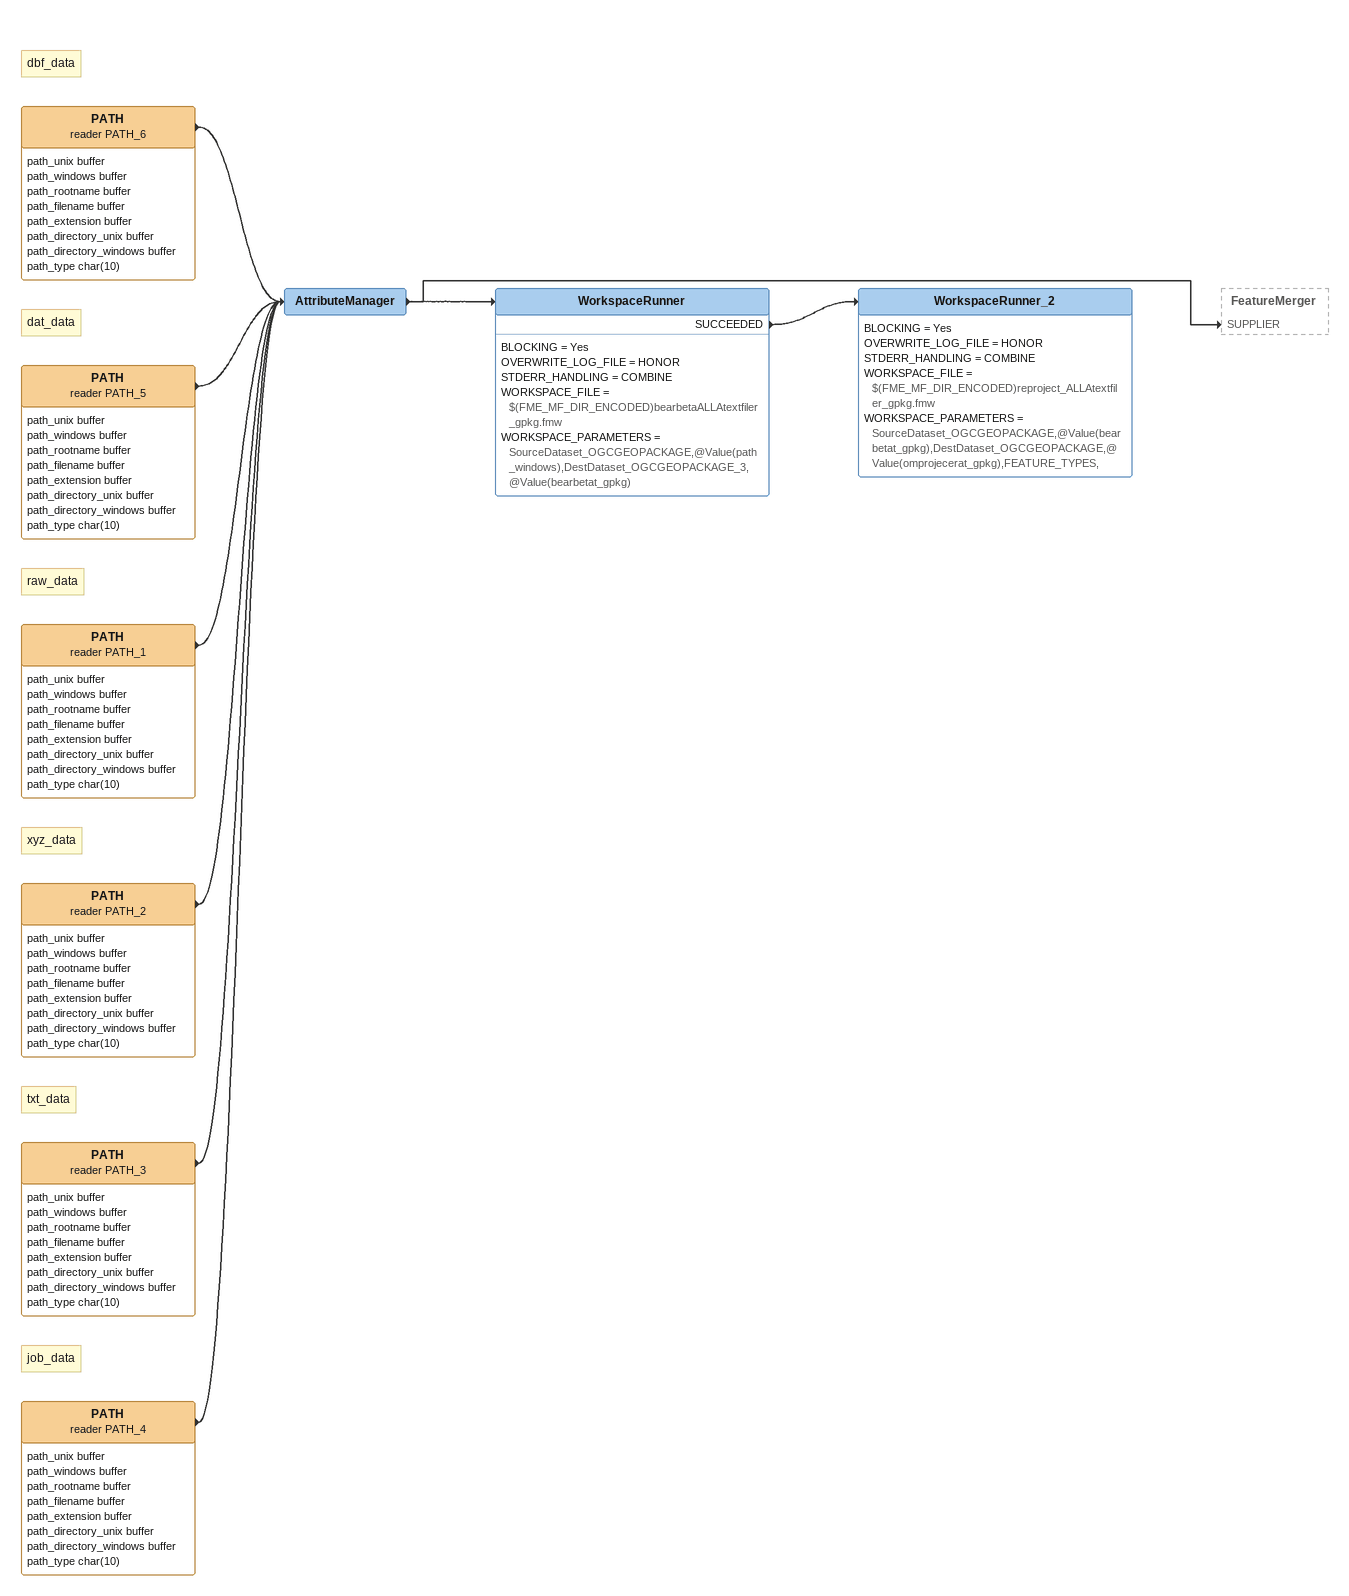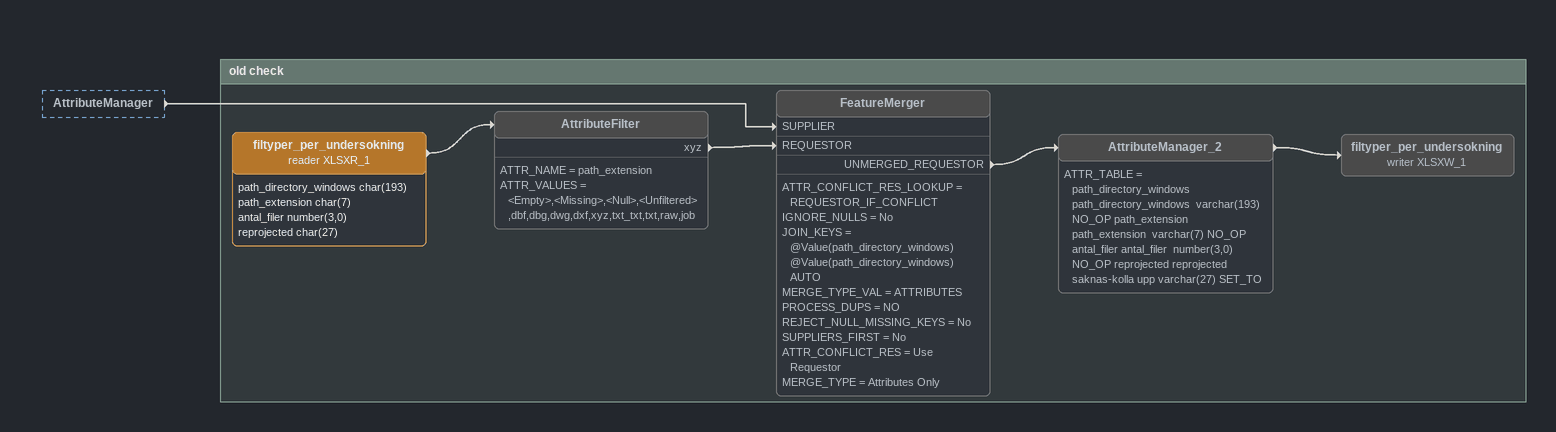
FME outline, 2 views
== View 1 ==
Note: dbf_data
PATH (reader PATH_6)
    attributes: path_unix buffer, path_windows buffer, path_rootname buffer, path_filename buffer, path_extension buffer, path_directory_unix buffer, path_directory_windows buffer, path_type char(10)
    -> AttributeManager
Note: dat_data
PATH (reader PATH_5)
    attributes: path_unix buffer, path_windows buffer, path_rootname buffer, path_filename buffer, path_extension buffer, path_directory_unix buffer, path_directory_windows buffer, path_type char(10)
    -> AttributeManager
Note: raw_data
PATH (reader PATH_1)
    attributes: path_unix buffer, path_windows buffer, path_rootname buffer, path_filename buffer, path_extension buffer, path_directory_unix buffer, path_directory_windows buffer, path_type char(10)
    -> AttributeManager
Note: xyz_data
PATH (reader PATH_2)
    attributes: path_unix buffer, path_windows buffer, path_rootname buffer, path_filename buffer, path_extension buffer, path_directory_unix buffer, path_directory_windows buffer, path_type char(10)
    -> AttributeManager
Note: txt_data
PATH (reader PATH_3)
    attributes: path_unix buffer, path_windows buffer, path_rootname buffer, path_filename buffer, path_extension buffer, path_directory_unix buffer, path_directory_windows buffer, path_type char(10)
    -> AttributeManager
Note: job_data
PATH (reader PATH_4)
    attributes: path_unix buffer, path_windows buffer, path_rootname buffer, path_filename buffer, path_extension buffer, path_directory_unix buffer, path_directory_windows buffer, path_type char(10)
    -> AttributeManager
AttributeManager
    -> WorkspaceRunner
    -> FeatureMerger [SUPPLIER]
WorkspaceRunner
    BLOCKING = Yes
    OVERWRITE_LOG_FILE = HONOR
    STDERR_HANDLING = COMBINE
    WORKSPACE_FILE = $(FME_MF_DIR_ENCODED)bearbetaALLAtextfiler_gpkg.fmw
    WORKSPACE_PARAMETERS = SourceDataset_OGCGEOPACKAGE,@Value(path_windows),DestDataset_OGCGEOPACKAGE_3,@Value(bearbetat_gpkg)
    SUCCEEDED -> WorkspaceRunner_2
WorkspaceRunner_2
    BLOCKING = Yes
    OVERWRITE_LOG_FILE = HONOR
    STDERR_HANDLING = COMBINE
    WORKSPACE_FILE = $(FME_MF_DIR_ENCODED)reproject_ALLAtextfiler_gpkg.fmw
    WORKSPACE_PARAMETERS = SourceDataset_OGCGEOPACKAGE,@Value(bearbetat_gpkg),DestDataset_OGCGEOPACKAGE,@Value(omprojecerat_gpkg),FEATURE_TYPES,

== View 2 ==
AttributeManager [outside]
    -> FeatureMerger [SUPPLIER]

Bookmark: old check
filtyper_per_undersokning (reader XLSXR_1)
    attributes: path_directory_windows char(193), path_extension char(7), antal_filer number(3,0), reprojected char(27)
    -> AttributeFilter
AttributeFilter [off]
    ATTR_NAME = path_extension
    ATTR_VALUES = <Empty>,<Missing>,<Null>,<Unfiltered>,dbf,dbg,dwg,dxf,xyz,txt_txt,txt,raw,job
    xyz -> FeatureMerger [REQUESTOR]
FeatureMerger [off]
    ATTR_CONFLICT_RES_LOOKUP = REQUESTOR_IF_CONFLICT
    IGNORE_NULLS = No
    JOIN_KEYS = @Value(path_directory_windows) @Value(path_directory_windows) AUTO
    MERGE_TYPE_VAL = ATTRIBUTES
    PROCESS_DUPS = NO
    REJECT_NULL_MISSING_KEYS = No
    SUPPLIERS_FIRST = No
    ATTR_CONFLICT_RES = Use Requestor
    MERGE_TYPE = Attributes Only
    UNMERGED_REQUESTOR -> AttributeManager_2
AttributeManager_2 [off]
    ATTR_TABLE = path_directory_windows path_directory_windows  varchar(193) NO_OP path_extension path_extension  varchar(7) NO_OP antal_filer antal_filer  number(3,0) NO_OP reprojected reprojected saknas-kolla upp varchar(27) SET_TO
    -> filtyper_per_undersokning (writer XLSXW_1)
filtyper_per_undersokning (writer XLSXW_1) [off]
